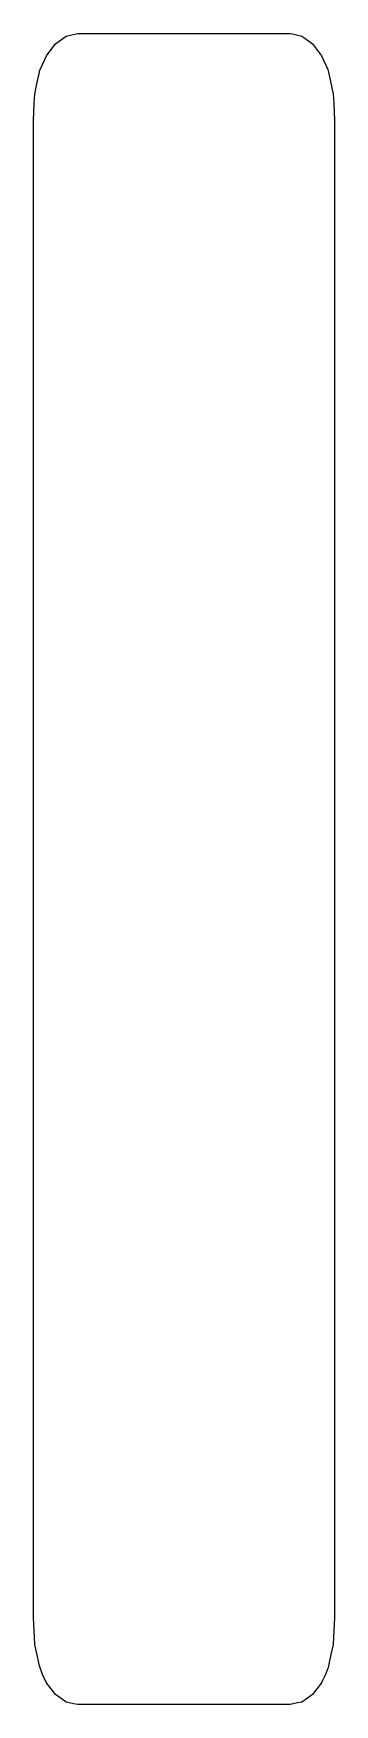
# Model space of a CAD drawing. Header units: metres. Extents: x 2.4 to 16, y -10.4 to 65.1.
import ezdxf

# ---------------------------------------------------------------- set-up
doc = ezdxf.new("R2010")
doc.units = ezdxf.units.M

msp = doc.modelspace()

# ---------------------------------------------------------------- linework, layer by layer
for p, q in [((3.564, 64.764), (3.882, 64.992)), ((3.882, 64.992), (3.996, 65.018)), ((3.996, 65.018), (4.4, 65.11)), ((4.4, 65.11), (6.098, 65.11)), ((6.098, 65.11), (14, 65.11)), ((14, 65.11), (14.097, 65.088)), ((14.097, 65.088), (14.518, 64.992)), ((14.518, 64.992), (14.654, 64.895)), ((2.986, 64.099), (3.202, 64.386)), ((3.202, 64.386), (3.4, 64.647)), ((3.4, 64.647), (3.564, 64.764)), ((14.654, 64.895), (15, 64.647)), ((15, 64.647), (15.23, 64.343)), ((15.23, 64.343), (15.414, 64.099)), ((2.668, 63.366), (2.681, 63.4)), ((2.681, 63.4), (2.709, 63.477)), ((2.709, 63.477), (2.909, 63.926)), ((2.909, 63.926), (2.986, 64.099)), ((15.414, 64.099), (15.691, 63.477)), ((15.691, 63.477), (15.732, 63.366)), ((2.468, 62.371), (2.546, 62.758)), ((2.546, 62.758), (2.668, 63.366)), ((15.732, 63.366), (15.76, 63.227)), ((15.76, 63.227), (15.932, 62.371)), ((2.4, 61.178), (2.44, 61.939)), ((2.44, 61.939), (2.468, 62.371)), ((15.932, 62.371), (15.96, 61.939)), ((15.96, 61.939), (16, 61.178)), ((2.4, 60.562), (2.4, 61.178)), ((16, 61.178), (16, 60.52)), ((2.4, 59.083), (2.4, 60.562)), ((16, 60.52), (16, 59.003)), ((2.4, 59.039), (2.4, 59.083)), ((2.4, 57.612), (2.4, 59.039)), ((16, 59.003), (16, 57.604)), ((2.4, 57.552), (2.4, 57.612)), ((2.4, 56.14), (2.4, 57.552)), ((16, 57.604), (16, 56.24)), ((2.4, 56.078), (2.4, 56.14)), ((2.4, 56.027), (2.4, 56.078)), ((2.4, 55.99), (2.4, 56.027)), ((2.4, 55.504), (2.4, 55.99)), ((16, 56.24), (16, 56.114)), ((16, 56.114), (16, 55.998)), ((16, 55.998), (16, 54.066)), ((2.4, 55.011), (2.4, 55.504)), ((2.4, 54.066), (2.4, 55.011)), ((2.4, 52.63), (2.4, 54.066)), ((16, 54.066), (16, 52.63)), ((2.4, 48.337), (2.4, 52.63)), ((16, 52.63), (16, 48.337)), ((2.4, 28.166), (2.4, 48.337)), ((16, 48.337), (16, 28.166)), ((2.4, 24.032), (2.4, 28.166)), ((16, 28.166), (16, 24.032)), ((2.4, 5.584), (2.4, 24.032)), ((16, 24.032), (16, 5.584)), ((2.4, 2.505), (2.4, 5.584)), ((16, 5.584), (16, 2.505)), ((2.4, 0.773), (2.4, 2.505)), ((16, 2.505), (16, 0.773)), ((2.4, -0.001), (2.4, 0.773)), ((16, 0.773), (16, -1.072)), ((2.4, -0.625), (2.4, -0.001)), ((2.4, -1.162), (2.4, -0.625)), ((2.4, -1.209), (2.4, -1.162)), ((2.4, -1.268), (2.4, -1.209)), ((2.4, -1.333), (2.4, -1.268)), ((2.4, -2.775), (2.4, -1.333)), ((16, -1.072), (16, -1.198)), ((16, -1.198), (16, -1.338)), ((16, -1.198), (16, -1.198)), ((16, -1.338), (16, -2.725)), ((2.4, -2.835), (2.4, -2.775)), ((2.4, -4.308), (2.4, -2.835)), ((16, -2.725), (16, -4.184)), ((2.4, -5.879), (2.4, -4.308)), ((16, -4.184), (16, -5.821)), ((2.4, -5.894), (2.4, -5.879)), ((2.4, -6.442), (2.4, -5.894)), ((16, -5.821), (16, -6.442)), ((2.446, -7.316), (2.4, -6.442)), ((16, -6.442), (15.954, -7.316)), ((2.468, -7.638), (2.446, -7.316)), ((15.954, -7.316), (15.932, -7.638)), ((2.581, -8.186), (2.468, -7.638)), ((2.668, -8.61), (2.581, -8.186)), ((15.838, -8.093), (15.732, -8.61)), ((15.932, -7.638), (15.838, -8.093)), ((2.814, -8.994), (2.668, -8.61)), ((2.986, -9.37), (2.814, -8.994)), ((15.586, -8.994), (15.46, -9.27)), ((15.689, -8.724), (15.586, -8.994)), ((15.732, -8.61), (15.689, -8.724)), ((3.091, -9.506), (2.986, -9.37)), ((3.4, -9.906), (3.091, -9.506)), ((15.15, -9.712), (15, -9.906)), ((15.414, -9.37), (15.15, -9.712)), ((15.46, -9.27), (15.414, -9.37)), ((3.657, -10.086), (3.4, -9.906)), ((3.882, -10.243), (3.657, -10.086)), ((4.215, -10.317), (3.882, -10.243)), ((4.4, -10.358), (4.215, -10.317)), ((10.768, -10.358), (4.4, -10.358)), ((14, -10.358), (10.768, -10.358)), ((14.327, -10.285), (14, -10.358)), ((14.518, -10.243), (14.327, -10.285)), ((14.773, -10.065), (14.518, -10.243)), ((15, -9.906), (14.773, -10.065))]:
    msp.add_line(p, q)

doc.saveas('drawing.dxf')
